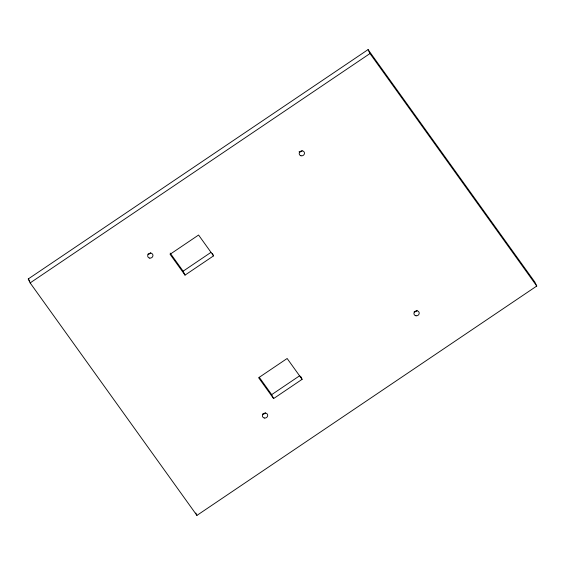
<?xml version="1.0" encoding="UTF-8"?>
<svg xmlns="http://www.w3.org/2000/svg" width="565" height="565" viewBox="0 0 565 565"><rect width="100%" height="100%" fill="white"/><g stroke="black" fill="none" stroke-linecap="round" stroke-linejoin="round"><path stroke-width="0.85" d="M28.25 278.955L368.076 49.6L534.857 282.09L536.75 286.045L196.924 515.4L30.143 282.91L28.25 278.955L29.79 281.102M30.143 282.91L369.969 53.548L368.076 49.6M212.398 253.508L213.535 255.874L185.023 275.12L183.131 271.172L210.907 252.421M300.587 376.177L302.098 379.341L273.587 398.586L271.694 394.631L299.478 375.88M369.969 53.548L536.75 286.045M213.535 255.874L198.583 235.033L170.065 254.278L185.023 275.12M302.098 379.341L287.147 358.493L258.636 377.738L273.587 398.586M170.171 253.106L183.131 271.172M259.236 377.265L271.694 394.631M195.787 513.034L196.924 515.4M417.041 310.347A2.691 2.458 -25.6 0 1 414.124 311.845M265.416 412.796A2.691 2.458 -25.6 0 1 262.393 414.074M150.784 252.668A2.691 2.458 -25.6 0 1 147.868 254.165M302.127 150.693A2.691 2.458 -25.6 0 1 299.055 151.83M264.293 418.022A2.691 2.458 -25.6 0 0 267.633 414.837A2.691 2.458 -25.6 0 0 263.241 413.884A2.691 2.458 -25.6 0 0 264.293 418.022M416.017 315.8A2.691 2.458 -25.6 0 0 419.096 312.381A2.691 2.458 -25.6 0 0 414.611 311.767A2.691 2.458 -25.6 0 0 416.017 315.8M300.947 155.778A2.691 2.458 -25.6 0 0 304.443 152.748A2.691 2.458 -25.6 0 0 300.128 151.582A2.691 2.458 -25.6 0 0 300.947 155.778M149.76 258.113A2.691 2.458 -25.6 0 0 152.84 254.702A2.691 2.458 -25.6 0 0 148.355 254.088A2.691 2.458 -25.6 0 0 149.76 258.113"/></g></svg>
